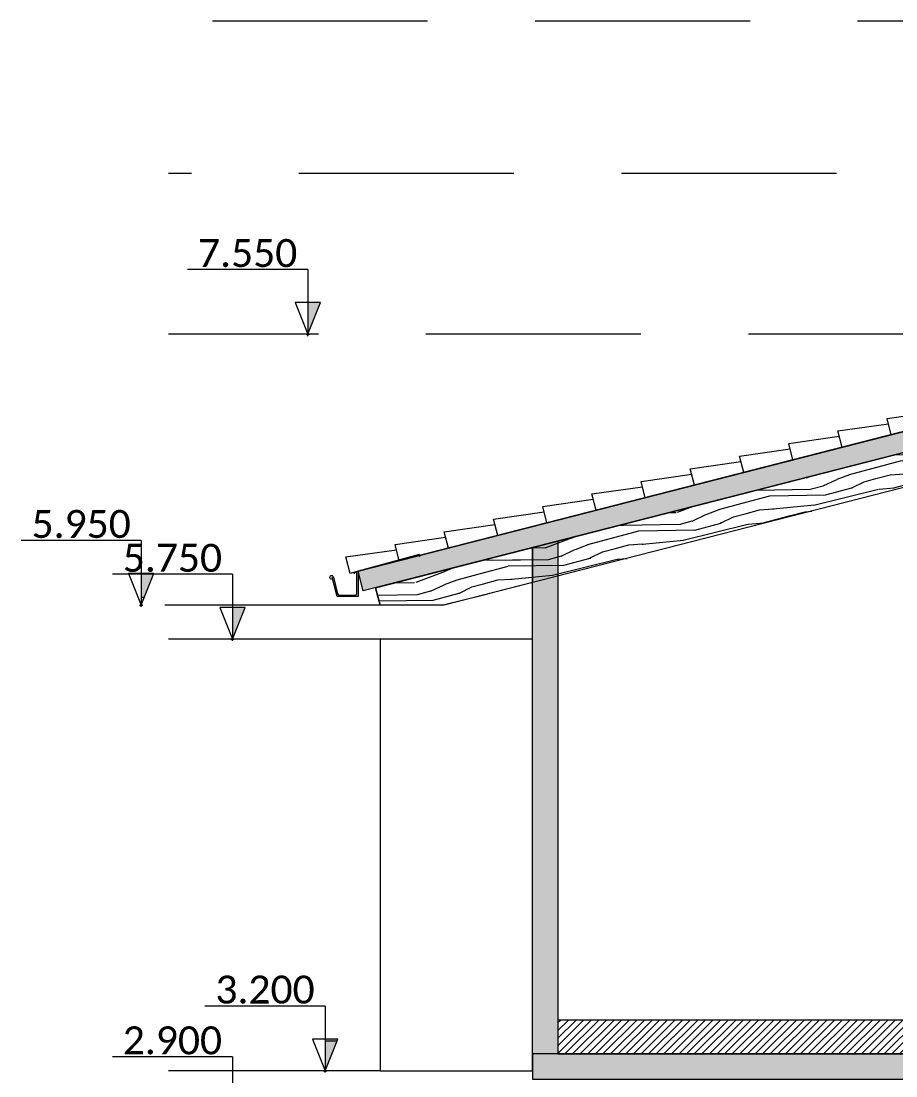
# Model space of a CAD drawing. Header units: metres. Extents: x -197 to 1099, y -24 to 14.
# Drawn here: x -100.95 to -95.78, y 3.17 to 9.4 of the extents above; entities that cross this region are included whole.
import ezdxf
from ezdxf.enums import TextEntityAlignment as Align

# ---------------------------------------------------------------- set-up
doc = ezdxf.new("R2010")
doc.units = ezdxf.units.M
doc.header["$LTSCALE"] = 0.001
doc.header["$PDMODE"] = 34
doc.header["$PDSIZE"] = 0.01
doc.linetypes.add('HIDDENX2', pattern=[19.05, 12.7, -6.35])
doc.layers.get('0').update_dxf_attribs({"lineweight": 13, "true_color": 0x000000})
for name, color, linetype, lineweight, true_color in [('Jach-Anotaciones-CalidaddeLínea  0.13', 7, 'Continuous', 13, 0x000000), ('Jach-Anotaciones-CalidaddeLínea 0.09', 7, 'Continuous', 9, 0x000000), ('JACH-Anotaciones-Cotas01-Grals', 7, 'Continuous', 13, 0x000000), ('Jach-Anotaciones-Hatch-Lum100%', 7, 'Continuous', 13, 0x000000), ('Jach-Anotaciones-Hatch-Lum50%', 9, 'Continuous', 13, 0x808080), ('JACH-Anotaciones-Textos-Lum75% @ 0.075', 7, 'Continuous', 13, 0x404040), ('JACH-Arq-Lineas-Proyeccion Niveles cortes', 9, 'HIDDENX2', 13, 0x808080), ('JACH-Arq-Muros01-Carga', 7, 'Continuous', 25, 0x000000)]:
    doc.layers.add(name, color=color, linetype=linetype, lineweight=lineweight, true_color=true_color)
doc.styles.add('02a-Calibri-JACH(1.8mm)', font='calibri.ttf', dxfattribs={"height": 2.2})
pattern_1 = [(0, (169.421, 45.032), (0, 6.985), [5.08, -1.905]), (90, (169.421, 45.032), (-6.985, 4e-16), [5.08, -1.905])]

# ---------------------------------------------------------------- blocks, each defined once
blk = doc.blocks.new('A$C20b43d2c')
at = {"lineweight": 0, "ltscale": 100}
blk.add_lwpolyline([(0.3378, 0.1822), (0.3333, 0.1951), (-0.0262, 0.0965), (-0.0262, -0.0517), (-0.1507, -0.0517), (-0.1806, 0.0612)], dxfattribs=at)
blk.add_lwpolyline([(-0.1838, 0.0489, -2.05129), (-0.1731, 0.0626), (-0.1485, -0.0365, 0.34454), (-0.1388, -0.0441), (-0.0438, -0.0441, 0.414214), (-0.0338, -0.0341), (-0.0338, 0.0859, 0.707962), (-0.0442, 0.0896), (-0.0523, 0.0807)], format="xyb", dxfattribs=at)
blk = doc.blocks.new('A$Cd55f58f5')
at = {"layer": 'JACH-Arq-Muros01-Carga', "lineweight": 0, "ltscale": 100}
blk.add_blockref('A$C20b43d2c', (0.0262, -0.0965), dxfattribs=at)
blk = doc.blocks.new('*U618')
at = {"lineweight": 0, "ltscale": 100}
h = blk.add_hatch(dxfattribs=at)
h.set_pattern_fill('ANGLE', color=256)
h.set_pattern_definition(pattern_1)
h.paths.add_polyline_path([(0, 2.5), (0, 0), (1, 2.5)])
h = blk.add_hatch(color=256, dxfattribs=at)
h.dxf.hatch_style = 1
h.paths.add_polyline_path([(0, 2.5), (0, 0), (1, 2.5)])
for points in [[(0, 5.099), (-9.466, 5.099)], [(0, 5.099), (0, 1.25)]]:
    blk.add_lwpolyline(points, dxfattribs=at)
for points in [[(0, 0), (1, 2.5), (-1, 2.5)], [(0, 2.5), (0, 0), (1, 2.5)]]:
    blk.add_lwpolyline(points, close=True, dxfattribs=at)
blk.add_point((0, 0), dxfattribs=at)
at = {"lineweight": 0, "ltscale": 100, "style": '02a-Calibri-JACH(1.8mm)'}
blk.add_attdef('ALT', text='', height=2.2, dxfattribs=at).set_placement((-4.733, 6.401), align=Align.MIDDLE_CENTER)
blk = doc.blocks.new('*U619')
at = {"lineweight": 0, "ltscale": 100}
h = blk.add_hatch(dxfattribs=at)
h.set_pattern_fill('ANGLE', color=256)
h.set_pattern_definition(pattern_1)
h.paths.add_polyline_path([(0, 2.5), (0, 0), (1, 2.5)])
h = blk.add_hatch(color=256, dxfattribs=at)
h.dxf.hatch_style = 1
h.paths.add_polyline_path([(0, 2.5), (0, 0), (1, 2.5)])
for points in [[(0, 5.099), (-9.466, 5.099)], [(0, 5.099), (0, 1.25)]]:
    blk.add_lwpolyline(points, dxfattribs=at)
for points in [[(0, 0), (1, 2.5), (-1, 2.5)], [(0, 2.5), (0, 0), (1, 2.5)]]:
    blk.add_lwpolyline(points, close=True, dxfattribs=at)
blk.add_point((0, 0), dxfattribs=at)
at = {"lineweight": 0, "ltscale": 100, "style": '02a-Calibri-JACH(1.8mm)'}
blk.add_attdef('ALT', text='', height=2.2, dxfattribs=at).set_placement((-4.733, 6.401), align=Align.MIDDLE_CENTER)
blk = doc.blocks.new('*U609')
at = {"lineweight": 0, "ltscale": 100}
h = blk.add_hatch(dxfattribs=at)
h.set_pattern_fill('ANGLE', color=256)
h.set_pattern_definition(pattern_1)
h.paths.add_polyline_path([(0, 2.5), (0, 0), (1, 2.5)])
h = blk.add_hatch(color=256, dxfattribs=at)
h.dxf.hatch_style = 1
h.paths.add_polyline_path([(0, 2.5), (0, 0), (1, 2.5)])
for points in [[(0, 5.099), (-9.466, 5.099)], [(0, 5.099), (0, 1.25)]]:
    blk.add_lwpolyline(points, dxfattribs=at)
for points in [[(0, 0), (1, 2.5), (-1, 2.5)], [(0, 2.5), (0, 0), (1, 2.5)]]:
    blk.add_lwpolyline(points, close=True, dxfattribs=at)
blk.add_point((0, 0), dxfattribs=at)
at = {"lineweight": 0, "ltscale": 100, "style": '02a-Calibri-JACH(1.8mm)'}
blk.add_attdef('ALT', text='', height=2.2, dxfattribs=at).set_placement((-4.733, 6.401), align=Align.MIDDLE_CENTER)
blk = doc.blocks.new('*U610')
at = {"lineweight": 0, "ltscale": 100}
h = blk.add_hatch(dxfattribs=at)
h.set_pattern_fill('ANGLE', color=256)
h.set_pattern_definition(pattern_1)
h.paths.add_polyline_path([(0, 2.5), (0, 0), (1, 2.5)])
h = blk.add_hatch(color=256, dxfattribs=at)
h.dxf.hatch_style = 1
h.paths.add_polyline_path([(0, 2.5), (0, 0), (1, 2.5)])
for points in [[(0, 5.099), (-9.466, 5.099)], [(0, 5.099), (0, 1.25)]]:
    blk.add_lwpolyline(points, dxfattribs=at)
for points in [[(0, 0), (1, 2.5), (-1, 2.5)], [(0, 2.5), (0, 0), (1, 2.5)]]:
    blk.add_lwpolyline(points, close=True, dxfattribs=at)
blk.add_point((0, 0), dxfattribs=at)
at = {"lineweight": 0, "ltscale": 100, "style": '02a-Calibri-JACH(1.8mm)'}
blk.add_attdef('ALT', text='', height=2.2, dxfattribs=at).set_placement((-4.733, 6.401), align=Align.MIDDLE_CENTER)
blk = doc.blocks.new('*U362')
at = {"lineweight": 0, "ltscale": 100}
h = blk.add_hatch(dxfattribs=at)
h.set_pattern_fill('ANGLE', color=256)
h.set_pattern_definition(pattern_1)
h.paths.add_polyline_path([(0, 2.5), (0, 0), (1, 2.5)])
h = blk.add_hatch(color=256, dxfattribs=at)
h.dxf.hatch_style = 1
h.paths.add_polyline_path([(0, 2.5), (0, 0), (1, 2.5)])
for points in [[(0, 5.099), (-9.466, 5.099)], [(0, 5.099), (0, 1.25)]]:
    blk.add_lwpolyline(points, dxfattribs=at)
for points in [[(0, 0), (1, 2.5), (-1, 2.5)], [(0, 2.5), (0, 0), (1, 2.5)]]:
    blk.add_lwpolyline(points, close=True, dxfattribs=at)
blk.add_point((0, 0), dxfattribs=at)
at = {"lineweight": 0, "ltscale": 100, "style": '02a-Calibri-JACH(1.8mm)'}
blk.add_attdef('ALT', text='', height=2.2, dxfattribs=at).set_placement((-4.733, 6.401), align=Align.MIDDLE_CENTER)

msp = doc.modelspace()

# ---------------------------------------------------------------- hatches: boundary and pattern name
at = {"layer": 'Jach-Anotaciones-Hatch-Lum100%', "ltscale": 100}
h = msp.add_hatch(color=256, dxfattribs=at)
h.dxf.hatch_style = 1
h.paths.add_polyline_path([(-93.47608, 7.55366), (-93.47608, 7.42978), (-98.92549, 6.03422), (-98.95526, 6.15047)])
h = msp.add_hatch(color=256, dxfattribs=at)
h.dxf.hatch_style = 1
h.paths.add_polyline_path([(-97.92603, 6.29017), (-97.77603, 6.32859), (-97.77603, 3.3), (-97.92603, 3.3)])
h = msp.add_hatch(color=256, dxfattribs=at)
h.dxf.hatch_style = 1
h.paths.add_polyline_path([(-90.77603, 3.3), (-97.92603, 3.3), (-97.92603, 3.15), (-90.77603, 3.15)])
at = {"layer": 'Jach-Anotaciones-Hatch-Lum50%', "ltscale": 100}
h = msp.add_hatch(dxfattribs=at)
h.set_pattern_fill('WOOD_01', color=256, scale=0.8, angle=15, pattern_type=2)
h.set_pattern_definition([(15, (-388.6055, 0.9002), (-0.2070552, 0.7727407), [0.16, -0.64]), (23.9726, (-388.48596, 0.485005), (4.4293892444, 2.015070249), [0.1538832, -15.2344232]), (20.7105, (-388.50611, 0.5293), (6.747613848, 2.636226623), [0.1607984, -7.8791008]), (359.5779, (-388.568227, 0.76112), (9.1213099867, -0.040604702), [0.2406656, -23.8259016]), (8.6599, (-388.6211, 1.02027), (0.772740482, 0.20705688), [0.1448864, -7.0994208]), (0.0686, (-388.479896, 0.586016), (3.298017536, 0.055481542), [0.1241936, -12.2951456]), (3.6901, (-388.87045, 0.96174), (0.77274081, 0.20705558), [0.3263376, -3.7528776]), (20.7105, (-388.467324, 0.41546), (6.747613848, 2.636226623), [0.0803992, -7.9595]), (15, (-388.562, 0.7379), (-0.2070552, 0.7727407), [0.08, -0.72]), (15, (-388.7414, 0.78926), (-0.2070552, 0.7727407), [0.24, -0.56]), (26.3099, (-388.61792, 0.94658), (2.88390776, 1.60095958), [0.081584, -3.9976312]), (17.7263, (-388.618583, 0.63996), (15.247759037, 4.9138423665), [0.1681904, -16.6508464]), (7.4054, (-388.573735, 0.62713), (6.388979107, 0.883706079), [0.1210616, -11.9851336]), (15, (-388.5337, 0.3231), (-0.2070552, 0.7727407), [0.16, -0.64]), (13.8309, (-388.600612, 0.263793), (0.7727406436, 0.2070558675), [0.3920816, -38.81608]), (15, (-388.7559, 0.84335), (-0.2070552, 0.7727407), [0.08, -0.72]), (15, (-388.6952, 0.9259), (-0.2070552, 0.7727407), [0.08, -0.72]), (15, (-389.0616, 0.90224), (-0.2070552, 0.7727407), [0.12, -0.68]), (5.5377, (-388.86327, 0.99679), (0.77274064, 0.20705555), [0.2433104, -4.6228992]), (15, (-389.11055, 0.9305), (-0.2070552, 0.7727407), [0.16, -0.64]), (15, (-389.0092, 0.2123), (-0.2070552, 0.7727407), [0.088, -0.712]), (15, (-388.62546, 0.3565), (-0.2070552, 0.7727407), [0.08, -0.72]), (15, (-389.0258, 0.2741), (-0.2070552, 0.7727407), [0.168, -0.632]), (20.4403, (-388.644094, 0.42607), (7.5203522234, 2.843288929), [0.16876, -16.7072576]), (15, (-388.6529, 0.48996), (-0.2070552, 0.7727407), [0.152, -0.648]), (15, (-389.0589, 0.39774), (-0.2070552, 0.7727407), [0.088, -0.712]), (13.8309, (-388.999297, 0.54623), (0.7727406436, 0.2070558675), [0.3920816, -38.81608]), (15, (-388.9484, 0.6344), (-0.2070552, 0.7727407), [0.08, -0.72]), (15, (-389.0319, 0.6369), (-0.2070552, 0.7727407), [0.08, -0.72]), (15, (-388.7228, 0.7197), (-0.2070552, 0.7727407), [0.16, -0.64]), (15, (-388.8815, 0.69375), (-0.2070552, 0.7727407), [0.08, -0.72]), (15, (-389.06086, 0.7451), (-0.2070552, 0.7727407), [0.16, -0.64]), (34.6538, (-388.765256, 0.476425), (7.671927645, 5.368566101), [0.1189288, -11.7739248]), (26.3099, (-388.9546, 0.6576), (2.88390776, 1.60095958), [0.081584, -3.9976312]), (26.3099, (-388.63515, 0.70178), (2.88390776, 1.60095958), [0.081584, -3.9976312]), (20.7105, (-388.94565, 0.9333), (6.747613848, 2.636226623), [0.0803992, -7.9595]), (4.6952, (-389.199695, 0.92321), (4.843498086, 0.469594849), [0.0894424, -8.854828]), (3.6901, (-388.9242, 0.23506), (0.77274081, 0.20705558), [0.081584, -3.9976312]), (105, (-388.8428, 0.2403), (-0.7727407, -0.2070552), [0, -0.8]), (1.6076, (-389.121014, 0.629566), (13.9648060473, 0.428999959), [0.172696, -17.0969232]), (26.3099, (-388.67863, 0.86405), (2.88390776, 1.60095958), [0.081584, -3.9976312]), (25.3048, (-388.548185, 0.37723), (3.656648724, 1.80801374), [0.0894424, -8.854828]), (3.6901, (-388.87111, 0.65512), (0.77274081, 0.20705558), [0.081584, -3.9976312]), (3.6901, (-388.80419, 0.71446), (0.77274081, 0.20705558), [0.081584, -3.9976312]), (356.5651, (-389.1003, 0.5523), (0.77274026, 0.2070561), [0.1011928, -2.4286288]), (0.9638, (-389.0857, 0.8378), (0.7727401, 0.20705612), [0.3298488, -2.9686352]), (358.3008, (-388.94565, 0.9333), (5.823293769, -0.096089835), [0.2505672, -8.101676]), (15, (-388.956, 0.97194), (-0.2070552, 0.7727407), [0.096, -0.704]), (0.9638, (-388.8635, 0.31759), (0.7727401, 0.20705612), [0.3298488, -2.9686352]), (0.9638, (-388.95526, 0.35097), (0.7727401, 0.20705612), [0.3298488, -2.9686352]), (0.9638, (-388.9739, 0.42052), (0.7727401, 0.20705612), [0.3298488, -2.9686352]), (4.6952, (-389.15, 0.73775), (4.843498086, 0.469594849), [0.0894424, -8.854828]), (0.9638, (-388.90631, 0.78648), (0.7727401, 0.20705612), [0.164924, -3.13356]), (4.6952, (-389.083744, 0.49047), (4.843498086, 0.469594849), [0.0894424, -8.854828]), (12.6141, (-388.667425, 0.54405), (0.7727403653, 0.2070561726), [0.1921664, -19.024492]), (4.6952, (-388.789696, 0.66037), (4.843498086, 0.469594849), [0.0894424, -8.854828]), (27.5288, (-388.70055, 0.66769), (2.883907922, 1.600961166), [0.073756, -7.3018792]), (4.5626, (-389.07339, 0.451836), (8.9142544634, 0.7321375347), [0.3091152, -30.602364]), (6.8699, (-388.76526, 0.47643), (0.772740295, 0.207054938), [0.1131368, -5.5437168]), (19.7636, (-388.9946, 0.497794), (8.293093767, 3.05034164), [0.1926656, -9.4406096]), (15, (-388.8133, 0.56294), (-0.2070552, 0.7727407), [0.248, -0.552]), (359.7449, (-389.17692, 0.838206), (3.29801731, 0.05548152), [0.0912144, -9.0301888]), (5.5377, (-388.84279, 0.24031), (0.77274064, 0.20705555), [0.2433104, -4.6228992]), (355.0169, (-389.048544, 0.35911), (2.525276987, -0.151574455), [0.0936376, -9.2701216]), (15, (-388.5448, 0.9827), (-0.2070552, 0.7727407), [0.04, -0.76]), (15, (-388.4537, 0.6427), (-0.2070552, 0.7727407), [0.08, -0.72]), (26.3099, (-388.37914, 0.36455), (2.88390776, 1.60095958), [0.081584, -3.9976312]), (15, (-388.3921, 0.4439), (-0.2070552, 0.7727407), [0.144, -0.656]), (358.3008, (-388.50959, 0.85137), (5.823293769, -0.096089835), [0.0835224, -8.2687208]), (3.0207, (-388.458379, 0.691168), (15.5105204897, 0.8422385173), [0.1472056, -26.8405152]), (105, (-388.37914, 0.36455), (-0.7727407, -0.2070552), [0, -0.8]), (15, (-388.306, 0.4007), (-0.2070552, 0.7727407), [0.072, -0.728]), (15, (-388.34535, 0.5475), (-0.2070552, 0.7727407), [0.072, -0.728]), (15, (-388.3557, 0.5862), (-0.2070552, 0.7727407), [0.072, -0.728]), (351.0376, (-388.4261, 0.8489), (6.030347593, -0.86882501), [0.0787912, -7.8002896]), (3.5163, (-388.450948, 0.941625), (4.0707907198, 0.2624153776), [0.0734704, -52.17242]), (356.5651, (-388.3764, 0.66344), (0.77274026, 0.2070561), [0.0758944, -2.4539264]), (2.4712, (-388.477866, 1.04208), (4.070758707, 0.262535892), [0.073756, -7.3018792])])
h.paths.add_polyline_path([(-93.62608, 7.18492), (-98.44818, 5.95), (-98.8265, 5.95), (-98.85283, 6.05283), (-93.62608, 7.39137)])
h = msp.add_hatch(dxfattribs=at)
h.set_pattern_fill('WOOD_01', color=256, scale=0.8, angle=15, pattern_type=2)
h.set_pattern_definition([(15, (-388.6055, 0.9002), (-0.2070552, 0.7727407), [0.16, -0.64]), (23.9726, (-388.48596, 0.485005), (4.4293892444, 2.015070249), [0.1538832, -15.2344232]), (20.7105, (-388.50611, 0.5293), (6.747613848, 2.636226623), [0.1607984, -7.8791008]), (359.5779, (-388.568227, 0.76112), (9.1213099867, -0.040604702), [0.2406656, -23.8259016]), (8.6599, (-388.6211, 1.02027), (0.772740482, 0.20705688), [0.1448864, -7.0994208]), (0.0686, (-388.479896, 0.586016), (3.298017536, 0.055481542), [0.1241936, -12.2951456]), (3.6901, (-388.87045, 0.96174), (0.77274081, 0.20705558), [0.3263376, -3.7528776]), (20.7105, (-388.467324, 0.41546), (6.747613848, 2.636226623), [0.0803992, -7.9595]), (15, (-388.562, 0.7379), (-0.2070552, 0.7727407), [0.08, -0.72]), (15, (-388.7414, 0.78926), (-0.2070552, 0.7727407), [0.24, -0.56]), (26.3099, (-388.61792, 0.94658), (2.88390776, 1.60095958), [0.081584, -3.9976312]), (17.7263, (-388.618583, 0.63996), (15.247759037, 4.9138423665), [0.1681904, -16.6508464]), (7.4054, (-388.573735, 0.62713), (6.388979107, 0.883706079), [0.1210616, -11.9851336]), (15, (-388.5337, 0.3231), (-0.2070552, 0.7727407), [0.16, -0.64]), (13.8309, (-388.600612, 0.263793), (0.7727406436, 0.2070558675), [0.3920816, -38.81608]), (15, (-388.7559, 0.84335), (-0.2070552, 0.7727407), [0.08, -0.72]), (15, (-388.6952, 0.9259), (-0.2070552, 0.7727407), [0.08, -0.72]), (15, (-389.0616, 0.90224), (-0.2070552, 0.7727407), [0.12, -0.68]), (5.5377, (-388.86327, 0.99679), (0.77274064, 0.20705555), [0.2433104, -4.6228992]), (15, (-389.11055, 0.9305), (-0.2070552, 0.7727407), [0.16, -0.64]), (15, (-389.0092, 0.2123), (-0.2070552, 0.7727407), [0.088, -0.712]), (15, (-388.62546, 0.3565), (-0.2070552, 0.7727407), [0.08, -0.72]), (15, (-389.0258, 0.2741), (-0.2070552, 0.7727407), [0.168, -0.632]), (20.4403, (-388.644094, 0.42607), (7.5203522234, 2.843288929), [0.16876, -16.7072576]), (15, (-388.6529, 0.48996), (-0.2070552, 0.7727407), [0.152, -0.648]), (15, (-389.0589, 0.39774), (-0.2070552, 0.7727407), [0.088, -0.712]), (13.8309, (-388.999297, 0.54623), (0.7727406436, 0.2070558675), [0.3920816, -38.81608]), (15, (-388.9484, 0.6344), (-0.2070552, 0.7727407), [0.08, -0.72]), (15, (-389.0319, 0.6369), (-0.2070552, 0.7727407), [0.08, -0.72]), (15, (-388.7228, 0.7197), (-0.2070552, 0.7727407), [0.16, -0.64]), (15, (-388.8815, 0.69375), (-0.2070552, 0.7727407), [0.08, -0.72]), (15, (-389.06086, 0.7451), (-0.2070552, 0.7727407), [0.16, -0.64]), (34.6538, (-388.765256, 0.476425), (7.671927645, 5.368566101), [0.1189288, -11.7739248]), (26.3099, (-388.9546, 0.6576), (2.88390776, 1.60095958), [0.081584, -3.9976312]), (26.3099, (-388.63515, 0.70178), (2.88390776, 1.60095958), [0.081584, -3.9976312]), (20.7105, (-388.94565, 0.9333), (6.747613848, 2.636226623), [0.0803992, -7.9595]), (4.6952, (-389.199695, 0.92321), (4.843498086, 0.469594849), [0.0894424, -8.854828]), (3.6901, (-388.9242, 0.23506), (0.77274081, 0.20705558), [0.081584, -3.9976312]), (105, (-388.8428, 0.2403), (-0.7727407, -0.2070552), [0, -0.8]), (1.6076, (-389.121014, 0.629566), (13.9648060473, 0.428999959), [0.172696, -17.0969232]), (26.3099, (-388.67863, 0.86405), (2.88390776, 1.60095958), [0.081584, -3.9976312]), (25.3048, (-388.548185, 0.37723), (3.656648724, 1.80801374), [0.0894424, -8.854828]), (3.6901, (-388.87111, 0.65512), (0.77274081, 0.20705558), [0.081584, -3.9976312]), (3.6901, (-388.80419, 0.71446), (0.77274081, 0.20705558), [0.081584, -3.9976312]), (356.5651, (-389.1003, 0.5523), (0.77274026, 0.2070561), [0.1011928, -2.4286288]), (0.9638, (-389.0857, 0.8378), (0.7727401, 0.20705612), [0.3298488, -2.9686352]), (358.3008, (-388.94565, 0.9333), (5.823293769, -0.096089835), [0.2505672, -8.101676]), (15, (-388.956, 0.97194), (-0.2070552, 0.7727407), [0.096, -0.704]), (0.9638, (-388.8635, 0.31759), (0.7727401, 0.20705612), [0.3298488, -2.9686352]), (0.9638, (-388.95526, 0.35097), (0.7727401, 0.20705612), [0.3298488, -2.9686352]), (0.9638, (-388.9739, 0.42052), (0.7727401, 0.20705612), [0.3298488, -2.9686352]), (4.6952, (-389.15, 0.73775), (4.843498086, 0.469594849), [0.0894424, -8.854828]), (0.9638, (-388.90631, 0.78648), (0.7727401, 0.20705612), [0.164924, -3.13356]), (4.6952, (-389.083744, 0.49047), (4.843498086, 0.469594849), [0.0894424, -8.854828]), (12.6141, (-388.667425, 0.54405), (0.7727403653, 0.2070561726), [0.1921664, -19.024492]), (4.6952, (-388.789696, 0.66037), (4.843498086, 0.469594849), [0.0894424, -8.854828]), (27.5288, (-388.70055, 0.66769), (2.883907922, 1.600961166), [0.073756, -7.3018792]), (4.5626, (-389.07339, 0.451836), (8.9142544634, 0.7321375347), [0.3091152, -30.602364]), (6.8699, (-388.76526, 0.47643), (0.772740295, 0.207054938), [0.1131368, -5.5437168]), (19.7636, (-388.9946, 0.497794), (8.293093767, 3.05034164), [0.1926656, -9.4406096]), (15, (-388.8133, 0.56294), (-0.2070552, 0.7727407), [0.248, -0.552]), (359.7449, (-389.17692, 0.838206), (3.29801731, 0.05548152), [0.0912144, -9.0301888]), (5.5377, (-388.84279, 0.24031), (0.77274064, 0.20705555), [0.2433104, -4.6228992]), (355.0169, (-389.048544, 0.35911), (2.525276987, -0.151574455), [0.0936376, -9.2701216]), (15, (-388.5448, 0.9827), (-0.2070552, 0.7727407), [0.04, -0.76]), (15, (-388.4537, 0.6427), (-0.2070552, 0.7727407), [0.08, -0.72]), (26.3099, (-388.37914, 0.36455), (2.88390776, 1.60095958), [0.081584, -3.9976312]), (15, (-388.3921, 0.4439), (-0.2070552, 0.7727407), [0.144, -0.656]), (358.3008, (-388.50959, 0.85137), (5.823293769, -0.096089835), [0.0835224, -8.2687208]), (3.0207, (-388.458379, 0.691168), (15.5105204897, 0.8422385173), [0.1472056, -26.8405152]), (105, (-388.37914, 0.36455), (-0.7727407, -0.2070552), [0, -0.8]), (15, (-388.306, 0.4007), (-0.2070552, 0.7727407), [0.072, -0.728]), (15, (-388.34535, 0.5475), (-0.2070552, 0.7727407), [0.072, -0.728]), (15, (-388.3557, 0.5862), (-0.2070552, 0.7727407), [0.072, -0.728]), (351.0376, (-388.4261, 0.8489), (6.030347593, -0.86882501), [0.0787912, -7.8002896]), (3.5163, (-388.450948, 0.941625), (4.0707907198, 0.2624153776), [0.0734704, -52.17242]), (356.5651, (-388.3764, 0.66344), (0.77274026, 0.2070561), [0.0758944, -2.4539264]), (2.4712, (-388.477866, 1.04208), (4.070758707, 0.262535892), [0.073756, -7.3018792])])
h.paths.add_polyline_path([(-97.92603, 6.08372), (-98.44818, 5.95), (-98.8265, 5.95), (-98.85283, 6.05283), (-97.92603, 6.29017)])
h = msp.add_hatch(dxfattribs=at)
h.set_pattern_fill('ANSI31', color=256, scale=0.01)
h.set_pattern_definition([(45, (-143.32628, 0.05), (-0.02245064, 0.02245064), [])])
h.paths.add_polyline_path([(-97.77603, 3.3), (-92.27603, 3.3), (-92.27603, 3.5), (-97.77603, 3.5)])

# ---------------------------------------------------------------- linework, layer by layer
at = {"layer": 'Jach-Anotaciones-CalidaddeLínea  0.13', "ltscale": 100}
for points in [[(-93.47608, 7.55366), (-93.47608, 7.42978), (-98.92549, 6.03422), (-98.95526, 6.15047)], [(-93.62608, 7.18492), (-98.44818, 5.95), (-98.8265, 5.95), (-98.85283, 6.05283), (-93.62608, 7.39137)], [(-97.92603, 6.29017), (-97.77603, 6.32859), (-97.77603, 3.3), (-97.92603, 3.3)], [(-97.92603, 6.08372), (-98.44818, 5.95), (-98.8265, 5.95), (-98.85283, 6.05283), (-97.92603, 6.29017)], [(-97.77603, 3.3), (-92.27603, 3.3), (-92.27603, 3.5), (-97.77603, 3.5)], [(-90.77603, 3.30001), (-97.92603, 3.3), (-97.92603, 3.15), (-90.77603, 3.15)]]:
    msp.add_lwpolyline(points, close=True, dxfattribs=at)
for points in [[(-94.07425, 7.40047), (-98.95526, 6.15047)], [(-95.80686, 6.95675), (-95.83167, 7.05363), (-95.53301, 7.09667)], [(-96.09748, 6.88233), (-96.12229, 6.9792), (-95.82363, 7.02225)], [(-96.38811, 6.8079), (-96.41291, 6.90478), (-96.11426, 6.94782)], [(-96.67873, 6.73348), (-96.70354, 6.83035), (-96.40488, 6.87339)], [(-96.96935, 6.65905), (-96.99416, 6.75592), (-96.6955, 6.79897)], [(-97.25997, 6.58462), (-97.28478, 6.6815), (-96.98612, 6.72454)], [(-97.55059, 6.5102), (-97.5754, 6.60707), (-97.27674, 6.65011)], [(-97.84121, 6.43577), (-97.86602, 6.53264), (-97.56736, 6.57569)], [(-98.13183, 6.36134), (-98.15664, 6.45822), (-97.85798, 6.50126)], [(-98.42245, 6.28692), (-98.44726, 6.38379), (-98.1486, 6.42683)], [(-98.71307, 6.21249), (-98.73788, 6.30936), (-98.43923, 6.35241)], [(-99.0037, 6.13806), (-99.02851, 6.23494), (-98.72985, 6.27798)], [(-98.95526, 6.15047), (-99.0037, 6.13806)], [(-98.92549, 6.03422), (-98.95526, 6.15047)]]:
    msp.add_lwpolyline(points, dxfattribs=at)
at = {"layer": 'Jach-Anotaciones-CalidaddeLínea 0.09', "ltscale": 100}
msp.add_lwpolyline([(-97.92603, 5.75), (-98.82603, 5.75), (-98.82603, 3.2), (-97.92603, 3.2)], close=True, dxfattribs=at)
at = {"layer": 'JACH-Anotaciones-Cotas01-Grals', "ltscale": 100}
for points in [[(-98.85283, 6.05283), (-98.8265, 5.95)], [(-97.92603, 6.08372), (-98.44818, 5.95)]]:
    msp.add_lwpolyline(points, dxfattribs=at)
at = {"layer": 'JACH-Arq-Lineas-Proyeccion Niveles cortes', "ltscale": 100}
for points in [[(-90.92603, 9.4), (-100.07603, 9.4)], [(-94.22603, 8.5), (-100.07603, 8.5)], [(-93.47608, 7.55), (-100.07603, 7.55)], [(-98.82802, 5.95), (-100.48802, 5.95)], [(-98.82603, 5.75), (-100.07603, 5.75)], [(-98.82603, 3.2), (-100.07603, 3.2)]]:
    msp.add_lwpolyline(points, dxfattribs=at)

# ---------------------------------------------------------------- block references
at = {"layer": 'Jach-Anotaciones-CalidaddeLínea  0.13', "ltscale": 100}
msp.add_blockref('A$Cd55f58f5', (-98.95526, 6.15047), dxfattribs=at)
at = {"layer": 'JACH-Anotaciones-Textos-Lum75% @ 0.075', "ltscale": 100, "xscale": 0.075, "yscale": 0.075, "zscale": 0.075}
for name, p, values in [('*U610', (-99.25366, 7.55), {'ALT': '7.550'}), ('*U362', (-100.23698, 5.95), {'ALT': '5.950'}), ('*U619', (-99.69801, 5.75), {'ALT': '5.750'}), ('*U609', (-99.15103, 3.2), {'ALT': '3.200'}), ('*U618', (-99.69801, 2.9), {'ALT': '2.900'})]:
    msp.add_blockref(name, p, dxfattribs=at).add_auto_attribs(values)

doc.saveas('drawing.dxf')
